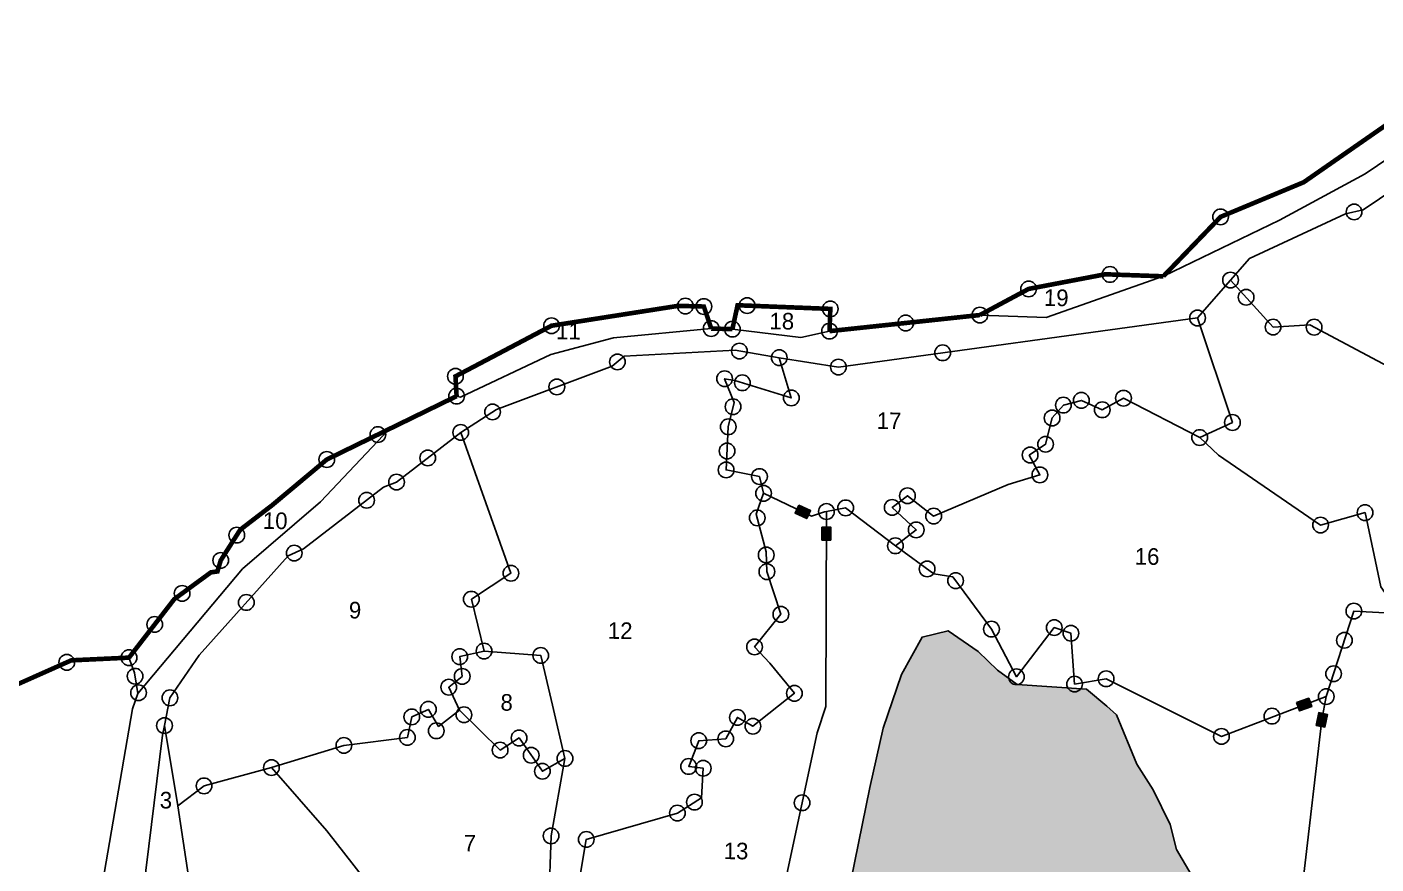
# Model space of a CAD drawing. Header units: metres. Extents: x 278900 to 282293, y 2048818 to 2051307.
# Drawn here: x 280147 to 280746, y 2049925 to 2050296 of the extents above; entities that cross this region are included whole.
import ezdxf
from ezdxf.enums import TextEntityAlignment as Align

# ---------------------------------------------------------------- set-up
doc = ezdxf.new("R2010")
doc.units = ezdxf.units.M
doc.header["$MEASUREMENT"] = 0
for name, color, linetype in [('POLY_HATCH', 12, 'Continuous'), ('POLY_PARCEL', 6, 'Continuous'), ('POLY_ROAD', 30, 'Continuous'), ('SYM_STONE', 1, 'Continuous'), ('TEXT_PARCEL', 7, 'Continuous'), ('V_BOUND_LINE', 7, 'Continuous')]:
    doc.layers.add(name, color=color, linetype=linetype)
doc.styles.add('TEXT_MAP', font='KRDEV050.TTF')

# ---------------------------------------------------------------- blocks, each defined once
blk = doc.blocks.new('STONE')
blk.add_circle((0, 0), 0.851)
blk = doc.blocks.new('STONESQUAREFILLED')
blk.add_hatch(color=256).paths.add_polyline_path([(0.7, -0.48), (0.7, 0.48), (-0.7, 0.48), (-0.7, -0.48)])
blk.add_lwpolyline([(-0.7, 0.48), (0.7, 0.48), (0.7, -0.48), (-0.7, -0.48)], close=True)

msp = doc.modelspace()

# ---------------------------------------------------------------- hatches: boundary and pattern name
at = {"layer": 'POLY_HATCH'}
h = msp.add_hatch(dxfattribs=at)
h.set_pattern_fill('ZIGZAG', color=256, scale=40.908146, angle=-0.76055, style=0)
h.set_pattern_definition([(359.23945, (278753.173, 2048557.4505), (5.1809435, 5.045192), [5.113518, -5.113518]), (89.23945, (278758.286, 2048557.3826), (-5.045192, 5.1809435), [5.113518, -5.113518])])
h.paths.add_polyline_path([(281506.85, 2049518.05), (281582.37, 2049582.74), (281621.84, 2049617.93), (281613.85, 2049618.16), (281606.41, 2049614.08), (281604.18, 2049612.88), (281601.77, 2049616.35), (281599.62, 2049621.55), (281598.93, 2049625.49), (281602.2, 2049630.86), (281610.94, 2049640.34), (281617.99, 2049652.05), (281621.98, 2049656.18), (281623.98, 2049658.12), (281628.71, 2049662.73), (281632.46, 2049667.11), (281638.95, 2049673.91), (281652.45, 2049689.47), (281653.47, 2049692.41), (281660.9, 2049696), (281666.39, 2049701.83), (281674.9, 2049706.77), (281682.87, 2049713.79), (281686.64, 2049719.65), (281693.59, 2049723.74), (281700.74, 2049725.36), (281705.65, 2049724.31), (281709.32, 2049722.3), (281716.37, 2049725.36), (281722.13, 2049723.36), (281729.04, 2049724.74), (281735.34, 2049717.52), (281736.76, 2049713.57), (281735.7, 2049707.93), (281735.17, 2049704.98), (281736.14, 2049704.1), (281809.58, 2049706), (281825.03, 2049718.08), (281828.73, 2049719.86), (281843.03, 2049726.4), (281849.07, 2049731.97), (281856.3, 2049735.24), (281868.01, 2049741.66), (281878.99, 2049744.8), (281896.68, 2049753.12), (281908.14, 2049763.82), (281920.85, 2049776.49), (281925.66, 2049781.62), (281926.63, 2049785.89), (281923.16, 2049789.3), (281917.31, 2049793.24), (281910.44, 2049794.04), (281910.02, 2049796.55), (281910.52, 2049799.9), (281911.84, 2049806.92), (281902.86, 2049810.24), (281884.07, 2049811.87), (281865.56, 2049810.89), (281851.48, 2049810.62), (281839.22, 2049808.49), (281821.6, 2049800.9), (281806.76, 2049788.87), (281793.09, 2049784.62), (281787.74, 2049784.69), (281773.46, 2049780.6), (281759.36, 2049778.19), (281751.54, 2049776), (281738.69, 2049775.72), (281726.02, 2049772.38), (281715.83, 2049776.64), (281697.86, 2049782.08), (281691.33, 2049785.37), (281680.52, 2049789.03), (281675.5, 2049791.54), (281667.26, 2049792.88), (281664.57, 2049797.19), (281659.53, 2049798.02), (281651.56, 2049802.04), (281640.87, 2049803.1), (281635.4, 2049805.46), (281626.48, 2049801.91), (281619.04, 2049794.67), (281616.68, 2049789.51), (281615.51, 2049781.88), (281612.67, 2049763.73), (281615.2, 2049758.2), (281619.8, 2049748.56), (281624.74, 2049740.86), (281624.66, 2049734.74), (281621.21, 2049728.52), (281616.25, 2049722.93), (281596.7, 2049713.41), (281591.9, 2049708.89), (281587.22, 2049702.08), (281580.68, 2049693.3), (281573.57, 2049678.77), (281571.12, 2049667.34), (281569.03, 2049659.42), (281561.93, 2049654.78), (281552.73, 2049653.06), (281544.69, 2049646.14), (281537.69, 2049637.37), (281536.06, 2049629.6), (281531.39, 2049623.7), (281529.97, 2049620.2), (281525.56, 2049612.67), (281518.39, 2049601.91), (281515.84, 2049594.46), (281511.93, 2049587.63), (281511.01, 2049564.57), (281510.28, 2049567.17), (281509.39, 2049569.63), (281509.01, 2049575.14), (281507.75, 2049584.17), (281506.55, 2049597.12), (281506.28, 2049611.94), (281507.97, 2049623.84), (281509.45, 2049631.46), (281511.47, 2049634.04), (281512.29, 2049638), (281508.41, 2049645.23), (281506.24, 2049657.12), (281505.64, 2049680.51), (281504.25, 2049691.38), (281503.79, 2049702.7), (281504.48, 2049720.34), (281499.59, 2049732.63), (281492.55, 2049743.12), (281491.29, 2049764.14), (281155.24, 2049743.13), (281148.96, 2049744.33), (281146.2, 2049745.85), (281138.06, 2049746.51), (281134.75, 2049748.78), (281129.22, 2049750.7), (281123.48, 2049750.96), (281118.89, 2049747.41), (281102.22, 2049747.07), (281097.75, 2049745.47), (281084.53, 2049740.09), (281078.95, 2049738.68), (281062.01, 2049732.43), (281059.2, 2049729.69), (281052.43, 2049722.37), (281051.46, 2049719.05), (281048.54, 2049708.17), (281049.52, 2049698.53), (281054.63, 2049692.35), (281059.8, 2049685.68), (281069.44, 2049672.96), (281073.28, 2049669.02), (281079.87, 2049662.64), (281086.49, 2049659.59), (281091.24, 2049654.53), (281098.24, 2049651.29), (281104.42, 2049642.69), (281108.28, 2049640.42), (281115.03, 2049632.18), (281121.47, 2049629.32), (281120.52, 2049626.93), (281117.18, 2049626.79), (281112.2, 2049628.7), (281103.44, 2049629.96), (281090.03, 2049627.57), (281087.17, 2049625.04), (281086.08, 2049620.17), (281083.94, 2049614.54), (281084.1, 2049607.34), (281083.27, 2049602.72), (281077.42, 2049607.42), (281074.93, 2049613.63), (281069.64, 2049622.7), (281061.84, 2049635.4), (281058.65, 2049647.27), (281053.77, 2049667.65), (281048.01, 2049679.55), (281045.27, 2049686.28), (281039.22, 2049695.1), (281034.91, 2049703.21), (281029.78, 2049706.33), (281027.81, 2049713.04), (281024.77, 2049716.43), (281017.04, 2049715.24), (281009.03, 2049713.04), (281006.06, 2049709.69), (281002.54, 2049708.49), (280997.33, 2049703.68), (280990.6, 2049700.94), (280961.91, 2049703.69), (280963.03, 2049696.71), (280964.09, 2049685.81), (280964.12, 2049665.24), (280963.37, 2049654.06), (280955.93, 2049646.9), (280956.25, 2049655.84), (280953.56, 2049673.18), (280948.43, 2049682.77), (280944.01, 2049686.91), (280941.38, 2049693.37), (280933.03, 2049695.23), (280928.71, 2049706.17), (280926.9, 2049716.89), (280922.37, 2049730.84), (280916.27, 2049740.06), (280904.75, 2049751.49), (280893.53, 2049756.11), (280878.2, 2049759.43), (280872.52, 2049756.59), (280865.11, 2049760.67), (280857.75, 2049762.91), (280854.34, 2049769.76), (280848.48, 2049782.86), (280834.2, 2049806.58), (280831.9, 2049808.94), (280821.86, 2049814.52), (280816.65, 2049817.89), (280810.42, 2049823.93), (280809.53, 2049829.97), (280806.5, 2049850.82), (280804.46, 2049858.62), (280803.79, 2049866.41), (280796.41, 2049882.06), (280784.3, 2049893.5), (280772.86, 2049896.37), (280761.6, 2049897.88), (280746.98, 2049895.55), (280740.9, 2049891.74), (280730.9, 2049886.43), (280721.51, 2049882.28), (280716.39, 2049877.68), (280707.36, 2049871.38), (280695.6, 2049887.95), (280690.65, 2049895.59), (280683.73, 2049902.3), (280673.79, 2049900.48), (280669.32, 2049901.32), (280663.74, 2049920.06), (280657.27, 2049931.04), (280654.5, 2049942.16), (280646.92, 2049957.62), (280639.68, 2049968.99), (280630.61, 2049990.82), (280626.38, 2049994.77), (280617.34, 2050002.28), (280586.63, 2050004.24), (280577.86, 2050010.73), (280569.22, 2050019.01), (280555.92, 2050028.13), (280544.4, 2050025.37), (280535.23, 2050008.77), (280527.13, 2049984.96), (280521.14, 2049958.66), (280511.14, 2049909.21), (280509.29, 2049886.37), (280508.77, 2049876.07), (280509.88, 2049857.2), (280522.36, 2049844.98), (280521.11, 2049838.38), (280517.49, 2049829.68), (280520.14, 2049816.94), (280510.55, 2049804.97), (280508.68, 2049796.05), (280500.62, 2049775.16), (280499.36, 2049767.79), (280500.98, 2049757.85), (280519.44, 2049741.85), (280520.9, 2049734.64), (280521.04, 2049715.65), (280527.29, 2049702.93), (280527.43, 2049698.26), (280526.98, 2049694.18), (280525.41, 2049693.23), (280523.63, 2049690.54), (280528.18, 2049681.73), (280530.87, 2049664.58), (280536.65, 2049644.93), (280541.38, 2049634.95), (280542.26, 2049627.94), (280535.69, 2049616.55), (280525.17, 2049629.86), (280520.7, 2049630.5), (280516.21, 2049629.4), (280506.1, 2049629.73), (280503.85, 2049635.98), (280504.88, 2049640.63), (280505.56, 2049647.62), (280506.42, 2049654.22), (280513.1, 2049659.19), (280516.42, 2049663.45), (280488.29, 2049654.88), (280485.18, 2049683.7), (280465.98, 2049694.54), (280459.89, 2049689.95), (280454.25, 2049690.03), (280452.09, 2049689.09), (280444.76, 2049678.68), (280441.74, 2049671.33), (280435.62, 2049664.81), (280429.19, 2049664.11), (280422, 2049664.79), (280416.31, 2049660.98), (280414.69, 2049655.94), (280413.19, 2049616.49), (280416.39, 2049608.29), (280421.03, 2049605.89), (280432.53, 2049591.79), (280424.15, 2049590.93), (280422.58, 2049590.36), (280406.2, 2049586.89), (280387.03, 2049535.42), (280391.19, 2049526.03), (280402.14, 2049515.58), (280414.54, 2049512.31), (280412.14, 2049507.09), (280408.05, 2049506.37), (280397.53, 2049509.32), (280389.35, 2049508.65), (280381.15, 2049505.85), (280375.5, 2049505.14), (280364.49, 2049496.73), (280363.44, 2049490.91), (280363.95, 2049485.66), (280368.54, 2049479.38), (280372.97, 2049476.01), (280384.35, 2049468.47), (280388.78, 2049465.3), (280382.13, 2049463.06), (280378, 2049459.03), (280372.53, 2049457.93), (280363.93, 2049454.74), (280359.06, 2049459.56), (280356.55, 2049460.57), (280353.05, 2049461), (280347.34, 2049456.02), (280342.84, 2049453.55), (280340.3, 2049438.62), (280337.1, 2049431.66), (280323.66, 2049416.28), (280321.08, 2049412.43), (280320.44, 2049407.58), (280320.49, 2049397.27), (280315.65, 2049399.08), (280297.94, 2049398.74), (280577.1, 2049212.13), (280582.55, 2049216.85), (280595.99, 2049221.26), (280609.17, 2049230.79), (280617.02, 2049235.88), (280634.47, 2049240.64), (280637.95, 2049246.98), (280644.38, 2049250.29), (280650.62, 2049253.8), (280665.45, 2049257.2), (280676.53, 2049264.64), (280683.41, 2049271.33), (280689.02, 2049272.46), (280697.44, 2049274.34), (280701.92, 2049280.87), (280711.71, 2049287.82), (280721.36, 2049292.88), (280737.84, 2049300.45), (280747.94, 2049308.7), (280752.37, 2049311.03), (280756.58, 2049312.38), (280759.4, 2049314.53), (280763.2, 2049314.28), (280770.02, 2049316.39), (280782.51, 2049324.81), (280790.35, 2049328.3), (280796.8, 2049332.6), (280804.41, 2049334.5), (280813.88, 2049340.56), (280821.99, 2049340.34), (280830.98, 2049340.42), (280839.97, 2049340.7), (280843.35, 2049339.26), (280846.08, 2049334.03), (280847.48, 2049334.01), (280848.63, 2049330.4), (280851.78, 2049327.17), (280859.59, 2049328.26), (280863.36, 2049327.01), (280869.15, 2049326.34), (280868.88, 2049321.15), (280876.06, 2049320.06), (280882.93, 2049311.58), (280892.48, 2049308.26), (280902.77, 2049301.34), (280915.24, 2049288.89), (280922.57, 2049284), (280928.37, 2049284.33), (280937.5, 2049280.41), (280938.27, 2049278.01), (280949.95, 2049270.27), (280952.14, 2049269.84), (280955.46, 2049264.2), (280959, 2049259.96), (280961.18, 2049258.14), (280961.25, 2049248.36), (280960.29, 2049236.59), (280955.63, 2049231.46), (280952.52, 2049221.99), (280952.26, 2049217.6), (280952.64, 2049215.8), (280961.73, 2049223.67), (280968.12, 2049223.38), (280992.58, 2049222.27), (281012.37, 2049223.61), (281033.36, 2049224.53), (281043.18, 2049226.79), (281069.19, 2049230.04), (281082.96, 2049229.46), (281088.56, 2049229.98), (281098.59, 2049232.64), (281115.59, 2049225.43), (281123.33, 2049221.94), (281134.03, 2049215.41), (281139.31, 2049207.15), (281142.44, 2049201.72), (281143.62, 2049196.86), (281243.08, 2049283.87), (281368.07, 2049392.74), (281408.35, 2049428.71), (281414.89, 2049432.95)])
h.paths.add_polyline_path([(280806.79, 2049545.97), (280799.34, 2049539.8), (280792.03, 2049534.03), (280789.07, 2049537.48), (280786.08, 2049538.2), (280783.52, 2049540.83), (280773.55, 2049550.1), (280767.95, 2049550.03), (280764.15, 2049551.45), (280754.54, 2049552.63), (280743.15, 2049548.28), (280740.25, 2049545.73), (280734.92, 2049534.34), (280730.37, 2049521.04), (280729.09, 2049527.47), (280724.68, 2049533.93), (280720.55, 2049541.63), (280715.7, 2049546.19), (280707.86, 2049552.16), (280706.84, 2049557.49), (280704.33, 2049564.07), (280698.82, 2049573.78), (280696.84, 2049578.71), (280691.79, 2049589.28), (280688.28, 2049591.92), (280679.82, 2049592.17), (280675.57, 2049590.45), (280663.97, 2049590.6), (280654.37, 2049587.19), (280649.53, 2049582.48), (280638.32, 2049575.03), (280636.17, 2049567.7), (280633.61, 2049559.68), (280632.83, 2049552.29), (280633.72, 2049547.23), (280633.61, 2049539.32), (280631.63, 2049534.16), (280631.37, 2049524.62), (280617.58, 2049524.12), (280611.67, 2049520.52), (280603.45, 2049518.17), (280594.38, 2049513.25), (280588.99, 2049508.54), (280585.62, 2049501.5), (280584.84, 2049495.41), (280586.57, 2049479.15), (280591.14, 2049468.18), (280589.15, 2049468.59), (280579.22, 2049466.85), (280575.04, 2049470.37), (280569.62, 2049472.93), (280563.15, 2049471.28), (280555.95, 2049470.88), (280551.45, 2049468.46), (280544.01, 2049469.05), (280538.34, 2049471.36), (280533.36, 2049470.18), (280527.34, 2049465.06), (280518.87, 2049462.94), (280514.34, 2049458.04), (280508.6, 2049455.14), (280502.8, 2049448.27), (280500.76, 2049444.33), (280500.18, 2049437.64), (280503.2, 2049422.23), (280511.01, 2049412.7), (280510.43, 2049410.2), (280518.95, 2049396.17), (280516.03, 2049394.91), (280513.06, 2049396.86), (280506.62, 2049395.31), (280501.43, 2049394.83), (280487.49, 2049386.69), (280482.04, 2049387.58), (280475.94, 2049390.25), (280467.73, 2049388.86), (280462.51, 2049385.93), (280450.32, 2049382.41), (280450.79, 2049387.31), (280453.44, 2049391.5), (280459.79, 2049397.15), (280464.3, 2049397.63), (280466.92, 2049399.23), (280473.77, 2049411.07), (280467.28, 2049415.24), (280473.78, 2049432.2), (280476.1, 2049432.72), (280483.17, 2049439.5), (280485.43, 2049445.6), (280487.46, 2049454.44), (280486.9, 2049463.59), (280491.82, 2049474.7), (280496.5, 2049477.23), (280502.3, 2049490.21), (280504.01, 2049506.01), (280516.72, 2049528.34), (280525.98, 2049554.76), (280532.47, 2049560.54), (280536.77, 2049576.03), (280541.24, 2049583.88), (280546.64, 2049590.08), (280552.75, 2049596.63), (280557, 2049597.53), (280560.32, 2049601.57), (280564.7, 2049602.61), (280566.78, 2049604.76), (280569, 2049607.46), (280570.73, 2049614.26), (280573.01, 2049622), (280571.12, 2049633.34), (280571.56, 2049646.16), (280572.69, 2049648.73), (280572.88, 2049653.37), (280572.98, 2049660.46), (280570.57, 2049665.36), (280571.6, 2049670.94), (280572.85, 2049682.79), (280569.97, 2049691.97), (280567.09, 2049701), (280569.06, 2049705.83), (280566.16, 2049719.98), (280564.94, 2049724.16), (280571.54, 2049738.66), (280574.8, 2049752.2), (280575.68, 2049766.91), (280578.77, 2049773.28), (280579.87, 2049784.59), (280586.11, 2049792.28), (280592.78, 2049801.05), (280595.63, 2049810.29), (280600.73, 2049814.04), (280606.49, 2049816.42), (280611.27, 2049816.49), (280617.26, 2049804.96), (280622.94, 2049801.47), (280632.09, 2049791.67), (280639.88, 2049782.29), (280644.42, 2049771.51), (280649.5, 2049763.67), (280660.15, 2049764.07), (280663.52, 2049760.89), (280671.75, 2049753.55), (280677.9, 2049743.93), (280685.58, 2049736.6), (280696.42, 2049731.13), (280701.84, 2049725.26), (280711.53, 2049715.18), (280715.59, 2049712.12), (280716.63, 2049708.7), (280721.74, 2049700.83), (280728.16, 2049691.06), (280732.82, 2049682.82), (280734.22, 2049675.16), (280735.85, 2049664.37), (280740.46, 2049650.32), (280743.02, 2049638.01), (280743.03, 2049628.32), (280743.34, 2049620.96), (280747.56, 2049610.13), (280747.75, 2049603.99), (280747.17, 2049598.45), (280748.31, 2049591.89), (280752.86, 2049585.15), (280760.3, 2049580.41), (280768.13, 2049573.9), (280793.25, 2049553.79)], flags=16)

# ---------------------------------------------------------------- linework, layer by layer
msp.add_lwpolyline([(280511.14, 2049909.21), (280521.14, 2049958.66), (280527.13, 2049984.96), (280535.23, 2050008.77), (280544.4, 2050025.37), (280555.92, 2050028.13), (280569.22, 2050019.01), (280577.86, 2050010.73), (280586.63, 2050004.24), (280617.34, 2050002.28), (280626.38, 2049994.77), (280630.61, 2049990.82), (280639.68, 2049968.99), (280646.92, 2049957.62), (280654.5, 2049942.16), (280657.27, 2049931.04), (280663.74, 2049920.06)], dxfattribs=at)
at = {"layer": 'POLY_PARCEL'}
for points in [[(280681.27, 2050183.73), (280700.17, 2050162.87), (280716.45, 2050163.85), (280753.51, 2050144.22), (280756.15, 2050144.19)], [(280667.58, 2050113.86), (280682.14, 2050120.54), (280666.63, 2050166.9)], [(280474.03, 2050089.12), (280472.21, 2050096.57), (280457.4, 2050099.48), (280458.37, 2050118.63), (280460.91, 2050129.38), (280456.73, 2050139.97), (280461.28, 2050139.2), (280486.34, 2050131.44), (280480.98, 2050149.29)], [(280667.58, 2050113.86), (280633.77, 2050131.32), (280624.36, 2050126.17), (280615.06, 2050130.37), (280607.08, 2050128.24), (280602.09, 2050122.54), (280599.2, 2050110.88), (280591.97, 2050106), (280596.65, 2050097.31), (280582.54, 2050092.96), (280549.51, 2050079.02), (280537.89, 2050088.04), (280531.11, 2050082.86), (280541.76, 2050072.9), (280532.52, 2050065.85)], [(280349.95, 2050019.15), (280344.32, 2050042.15), (280361.91, 2050053.65), (280339.61, 2050116.13)], [(280723.77, 2049998.95), (280736.02, 2050036.87), (280752.54, 2050035.94), (280750.73, 2050043.63), (280747.96, 2050047.63), (280740.97, 2050080.54), (280721.24, 2050075.05), (280675.87, 2050106.08), (280667.58, 2050113.86)], [(280405.82, 2049894.25), (280404.66, 2049897.86), (280390.92, 2049910.02), (280395.34, 2049935.59), (280435.76, 2049947.27), (280446.4, 2049954.08), (280447.24, 2049967.14), (280440.78, 2049967.95), (280445.24, 2049979.39), (280457.24, 2049980.19), (280462.4, 2049989.7), (280469.3, 2049985.78), (280487.71, 2050000.39), (280476.86, 2050013.71), (280470, 2050020.98), (280481.7, 2050035.44), (280475.49, 2050054.37), (280475.13, 2050063.23), (280470.79, 2050079.82), (280474.03, 2050089.12)], [(280474.03, 2050089.12), (280495.3, 2050079.04), (280501.08, 2050080.88), (280501.94, 2050081.05)], [(280501.94, 2050081.05), (280510.45, 2050082.67), (280532.52, 2050065.85)], [(280501.94, 2050081.05), (280501.6, 2049994.5), (280497.81, 2049982.92), (280476.89, 2049885.64)], [(280532.52, 2050065.85), (280549.61, 2050053.41), (280557.99, 2050052.1), (280575.18, 2050028.87), (280586.22, 2050007.72), (280603.04, 2050029.54), (280610.44, 2050027.04), (280612.06, 2050004.5), (280626.07, 2050006.83), (280677.25, 2049981.27), (280723.77, 2049998.95)], [(280196.29, 2050000.29), (280194.82, 2050009.55), (280192.37, 2050016.22)], [(280349.95, 2050019.15), (280339.15, 2050016.66), (280340.26, 2050007.91), (280334.3, 2050003.12), (280339, 2049992.87)], [(280385.88, 2049971.49), (280380.31, 2049995.2), (280375.12, 2050017.2), (280349.95, 2050019.15)], [(280723.77, 2049998.95), (280721.78, 2049988.63), (280713.66, 2049918.79), (280650.5, 2049751.66), (280646.9, 2049747.95)], [(280339, 2049992.87), (280329.81, 2049985.72), (280325.23, 2049993.29), (280317.88, 2049989.94), (280315.93, 2049980.83), (280287.75, 2049977.29), (280255.6, 2049967.45)], [(280339, 2049992.87), (280357.09, 2049975.21), (280365.49, 2049980.58), (280375.86, 2049965.82), (280385.88, 2049971.49)], [(280214.03, 2049950.45), (280208.13, 2049986.07)], [(280378.74, 2049907.9), (280379.7, 2049937.14), (280385.88, 2049971.49)], [(280255.6, 2049967.45), (280225.68, 2049959.34), (280214.03, 2049950.45)], [(280323.81, 2049756.89), (280363.12, 2049764.7), (280370.16, 2049774.01), (280359.68, 2049809.03), (280369.74, 2049817.94), (280369.12, 2049838.34), (280372.55, 2049843.08), (280355.5, 2049868.13), (280346.72, 2049861.86), (280346.97, 2049853.7), (280330.45, 2049852.86), (280313.45, 2049868.51), (280297.51, 2049870.5), (280304.49, 2049908.29), (280280.25, 2049939.46), (280255.6, 2049967.45)], [(280214.03, 2049950.45), (280218.83, 2049919.19)]]:
    msp.add_lwpolyline(points, dxfattribs=at)
at = {"layer": 'POLY_ROAD'}
for points in [[(280651.45, 2050185.39), (280703.03, 2050210.26), (280741.02, 2050230.82), (280818.5, 2050283.22)], [(280842.94, 2050282.14), (280841.2, 2050282.96), (280740.21, 2050214.86), (280732.26, 2050213.06), (280689.64, 2050193.28), (280681.27, 2050183.73)], [(280570.01, 2050168.2), (280599.49, 2050167.07), (280651.45, 2050185.39)], [(280681.27, 2050183.73), (280666.63, 2050166.9)], [(280666.63, 2050166.9), (280507.23, 2050145.14), (280480.98, 2050149.29)], [(280337.78, 2050132.23), (280339.55, 2050131.82), (280379.58, 2050150.77), (280407.41, 2050158.16), (280450.78, 2050162.22)], [(280460.18, 2050161.95), (280490.54, 2050158.18), (280503.29, 2050161.07)], [(280461.37, 2050152.56), (280412.15, 2050149.89), (280406.78, 2050145.47), (280355.5, 2050126.35), (280339.61, 2050116.13)], [(280480.98, 2050149.29), (280461.37, 2050152.56)], [(280196.29, 2050000.29), (280242.74, 2050055.57), (280277.37, 2050085.36), (280307.81, 2050117.61)], [(280339.61, 2050116.13), (280311.11, 2050094.1), (280305.37, 2050091.8), (280269.83, 2050064.56), (280262.97, 2050061.32), (280223.48, 2050017.38), (280210.56, 2049998.39)], [(280179.89, 2049911.01), (280179.88, 2049911.83), (280193.98, 2049993.51), (280196.29, 2050000.29)], [(280210.56, 2049998.39), (280208.13, 2049986.07)], [(280208.13, 2049986.07), (280207.31, 2049981.89), (280198.61, 2049912.24)]]:
    msp.add_lwpolyline(points, dxfattribs=at)
at = {"layer": 'V_BOUND_LINE', "const_width": 2.05}
for points in [[(280811.44, 2050294.97), (280713.78, 2050227.14), (280676.87, 2050211.76), (280651.45, 2050185.39)], [(280651.45, 2050185.39), (280625.69, 2050186.29), (280591.67, 2050179.8), (280570.01, 2050168.2)], [(280450.78, 2050162.22), (280447.51, 2050171.98), (280436.1, 2050172.28), (280379.9, 2050163.47), (280337.28, 2050141.02), (280337.78, 2050132.23)], [(280503.29, 2050161.07), (280503.64, 2050170.93), (280462.48, 2050172.55), (280460.18, 2050161.95)], [(280570.01, 2050168.2), (280503.29, 2050161.07)], [(280460.18, 2050161.95), (280450.78, 2050162.22)], [(280337.78, 2050132.23), (280307.81, 2050117.61)], [(280307.81, 2050117.61), (280280.16, 2050104.12), (280255.78, 2050083.74), (280241.75, 2050072.98), (280233.09, 2050059.37), (280231.63, 2050054.46), (280228.7, 2050054.04), (280212.46, 2050042.16), (280192.37, 2050016.22)], [(280192.37, 2050016.22), (280166.75, 2050015.02), (280109.11, 2049989.36), (280110.24, 2049981.33), (280064.88, 2049972.17), (280017.84, 2049948.9), (280014.2, 2049942.17)]]:
    msp.add_lwpolyline(points, dxfattribs=at)

# ---------------------------------------------------------------- block references
at = {"layer": 'SYM_STONE'}
for name, p, xscale, yscale, zscale, rotation in [('STONE', (280676.87, 2050211.76), 4.090814584522034, 4.090814584522034, 4.090814584522034, 359.2394459106715), ('STONE', (280736.12, 2050213.94), 4.090814584522034, 4.090814584522034, 4.090814584522034, 359.2394459106715), ('STONE', (280627.78, 2050186.22), 4.090814584522034, 4.090814584522034, 4.090814584522034, 359.2394459106715), ('STONE', (280681.27, 2050183.73), 4.090814584522034, 4.090814584522034, 4.090814584522034, 359.2394459106715), ('STONE', (280591.67, 2050179.8), 4.090814584522034, 4.090814584522034, 4.090814584522034, 359.2394459106715), ('STONE', (280688.19, 2050176.1), 4.090814584522034, 4.090814584522034, 4.090814584522034, 359.2394459106715), ('STONE', (280439.3, 2050172.2), 4.090814584522034, 4.090814584522034, 4.090814584522034, 359.2394459106715), ('STONE', (280447.51, 2050171.98), 4.090814584522034, 4.090814584522034, 4.090814584522034, 359.2394459106715), ('STONE', (280466.72, 2050172.38), 4.090814584522034, 4.090814584522034, 4.090814584522034, 359.2394459106715), ('STONE', (280503.64, 2050170.93), 4.090814584522034, 4.090814584522034, 4.090814584522034, 359.2394459106715), ('STONE', (280570.01, 2050168.2), 4.090814584522034, 4.090814584522034, 4.090814584522034, 359.2394459106715), ('STONE', (280379.9, 2050163.47), 4.090814584522034, 4.090814584522034, 4.090814584522034, 359.2394459106715), ('STONE', (280450.78, 2050162.22), 4.090814584522034, 4.090814584522034, 4.090814584522034, 359.2394459106715), ('STONE', (280460.18, 2050161.95), 4.090814584522034, 4.090814584522034, 4.090814584522034, 359.2394459106715), ('STONE', (280537.1, 2050164.68), 4.090814584522034, 4.090814584522034, 4.090814584522034, 359.2394459106715), ('STONE', (280666.63, 2050166.9), 4.090814584522034, 4.090814584522034, 4.090814584522034, 359.2394459106715), ('STONE', (280700.17, 2050162.87), 4.090814584522034, 4.090814584522034, 4.090814584522034, 359.2394459106715), ('STONE', (280718.37, 2050162.83), 4.090814584522034, 4.090814584522034, 4.090814584522034, 359.2394459106715), ('STONE', (280503.29, 2050161.07), 4.090814584522034, 4.090814584522034, 4.090814584522034, 359.2394459106715), ('STONE', (280463.3, 2050152.24), 4.090814584522034, 4.090814584522034, 4.090814584522034, 359.2394459106715), ('STONE', (280553.51, 2050151.46), 4.090814584522034, 4.090814584522034, 4.090814584522034, 359.2394459106715), ('STONE', (280409.14, 2050147.41), 4.090814584522034, 4.090814584522034, 4.090814584522034, 359.2394459106715), ('STONE', (280480.98, 2050149.29), 4.090814584522034, 4.090814584522034, 4.090814584522034, 359.2394459106715), ('STONE', (280507.23, 2050145.14), 4.090814584522034, 4.090814584522034, 4.090814584522034, 359.2394459106715), ('STONE', (280337.28, 2050141.02), 4.090814584522034, 4.090814584522034, 4.090814584522034, 359.2394459106715), ('STONE', (280456.73, 2050139.97), 4.090814584522034, 4.090814584522034, 4.090814584522034, 359.2394459106715), ('STONE', (280464.61, 2050138.16), 4.090814584522034, 4.090814584522034, 4.090814584522034, 359.2394459106715), ('STONE', (280337.78, 2050132.23), 4.090814584522034, 4.090814584522034, 4.090814584522034, 359.2394459106715), ('STONE', (280382.26, 2050136.33), 4.090814584522034, 4.090814584522034, 4.090814584522034, 359.2394459106715), ('STONE', (280460.47, 2050127.54), 4.090814584522034, 4.090814584522034, 4.090814584522034, 359.2394459106715), ('STONE', (280486.34, 2050131.44), 4.090814584522034, 4.090814584522034, 4.090814584522034, 359.2394459106715), ('STONE', (280607.08, 2050128.24), 4.090814584522034, 4.090814584522034, 4.090814584522034, 359.2394459106715), ('STONE', (280615.06, 2050130.37), 4.090814584522034, 4.090814584522034, 4.090814584522034, 359.2394459106715), ('STONE', (280624.36, 2050126.17), 4.090814584522034, 4.090814584522034, 4.090814584522034, 359.2394459106715), ('STONE', (280633.77, 2050131.32), 4.090814584522034, 4.090814584522034, 4.090814584522034, 359.2394459106715), ('STONE', (280353.74, 2050125.22), 4.090814584522034, 4.090814584522034, 4.090814584522034, 359.2394459106715), ('STONE', (280602.09, 2050122.54), 4.090814584522034, 4.090814584522034, 4.090814584522034, 359.2394459106715), ('STONE', (280682.14, 2050120.54), 4.090814584522034, 4.090814584522034, 4.090814584522034, 359.2394459106715), ('STONE', (280302.85, 2050115.19), 4.090814584522034, 4.090814584522034, 4.090814584522034, 359.2394459106715), ('STONE', (280339.61, 2050116.13), 4.090814584522034, 4.090814584522034, 4.090814584522034, 359.2394459106715), ('STONE', (280458.37, 2050118.63), 4.090814584522034, 4.090814584522034, 4.090814584522034, 359.2394459106715), ('STONE', (280599.2, 2050110.88), 4.090814584522034, 4.090814584522034, 4.090814584522034, 359.2394459106715), ('STONE', (280667.58, 2050113.86), 4.090814584522034, 4.090814584522034, 4.090814584522034, 359.2394459106715), ('STONE', (280280.16, 2050104.12), 4.090814584522034, 4.090814584522034, 4.090814584522034, 359.2394459106715), ('STONE', (280324.96, 2050104.81), 4.090814584522034, 4.090814584522034, 4.090814584522034, 359.2394459106715), ('STONE', (280457.82, 2050107.9), 4.090814584522034, 4.090814584522034, 4.090814584522034, 359.2394459106715), ('STONE', (280592.33, 2050106.12), 4.090814584522034, 4.090814584522034, 4.090814584522034, 359.2394459106715), ('STONE', (280457.4, 2050099.48), 4.090814584522034, 4.090814584522034, 4.090814584522034, 359.2394459106715), ('STONE', (280472.21, 2050096.57), 4.090814584522034, 4.090814584522034, 4.090814584522034, 359.2394459106715), ('STONE', (280596.65, 2050097.31), 4.090814584522034, 4.090814584522034, 4.090814584522034, 359.2394459106715), ('STONE', (280311.11, 2050094.1), 4.090814584522034, 4.090814584522034, 4.090814584522034, 359.2394459106715), ('STONE', (280297.85, 2050086.03), 4.090814584522034, 4.090814584522034, 4.090814584522034, 359.2394459106715), ('STONE', (280474.03, 2050089.12), 4.090814584522034, 4.090814584522034, 4.090814584522034, 359.2394459106715), ('STONE', (280537.89, 2050088.04), 4.090814584522034, 4.090814584522034, 4.090814584522034, 359.2394459106715), ('STONE', (280471.21, 2050078.22), 4.090814584522034, 4.090814584522034, 4.090814584522034, 359.2394459106715), ('STONESQUAREFILLED', (280491.42, 2050080.88), 4.090814584522034, 4.090814584522034, 4.090814584522034, 334.6422542178595), ('STONE', (280501.94, 2050081.05), 4.090814584522034, 4.090814584522034, 4.090814584522034, 359.2394459106715), ('STONE', (280510.45, 2050082.67), 4.090814584522034, 4.090814584522034, 4.090814584522034, 359.2394459106715), ('STONE', (280531.11, 2050082.86), 4.090814584522034, 4.090814584522034, 4.090814584522034, 359.2394459106715), ('STONE', (280549.51, 2050079.02), 4.090814584522034, 4.090814584522034, 4.090814584522034, 359.2394459106715), ('STONE', (280740.97, 2050080.54), 4.090814584522034, 4.090814584522034, 4.090814584522034, 359.2394459106715), ('STONE', (280541.76, 2050072.9), 4.090814584522034, 4.090814584522034, 4.090814584522034, 359.2394459106715), ('STONE', (280721.24, 2050075.05), 4.090814584522034, 4.090814584522034, 4.090814584522034, 359.2394459106715), ('STONE', (280240.22, 2050070.57), 4.090814584522034, 4.090814584522034, 4.090814584522034, 359.2394459106715), ('STONESQUAREFILLED', (280501.9, 2050071.21), 4.090814584522034, 4.090814584522034, 4.090814584522034, 89.77566031557342), ('STONE', (280265.71, 2050062.62), 4.090814584522034, 4.090814584522034, 4.090814584522034, 359.2394459106715), ('STONE', (280475.18, 2050061.78), 4.090814584522034, 4.090814584522034, 4.090814584522034, 359.2394459106715), ('STONE', (280532.52, 2050065.85), 4.090814584522034, 4.090814584522034, 4.090814584522034, 359.2394459106715), ('STONE', (280233.09, 2050059.37), 4.090814584522034, 4.090814584522034, 4.090814584522034, 359.2394459106715), ('STONE', (280475.49, 2050054.37), 4.090814584522034, 4.090814584522034, 4.090814584522034, 359.2394459106715), ('STONE', (280546.62, 2050055.58), 4.090814584522034, 4.090814584522034, 4.090814584522034, 359.2394459106715), ('STONE', (280361.91, 2050053.65), 4.090814584522034, 4.090814584522034, 4.090814584522034, 359.2394459106715), ('STONE', (280559.26, 2050050.37), 4.090814584522034, 4.090814584522034, 4.090814584522034, 359.2394459106715), ('STONE', (280215.96, 2050044.72), 4.090814584522034, 4.090814584522034, 4.090814584522034, 359.2394459106715), ('STONE', (280344.32, 2050042.15), 4.090814584522034, 4.090814584522034, 4.090814584522034, 359.2394459106715), ('STONE', (280244.45, 2050040.71), 4.090814584522034, 4.090814584522034, 4.090814584522034, 359.2394459106715), ('STONE', (280736.02, 2050036.87), 4.090814584522034, 4.090814584522034, 4.090814584522034, 359.2394459106715), ('STONE', (280203.78, 2050030.96), 4.090814584522034, 4.090814584522034, 4.090814584522034, 359.2394459106715), ('STONE', (280481.7, 2050035.44), 4.090814584522034, 4.090814584522034, 4.090814584522034, 359.2394459106715), ('STONE', (280575.18, 2050028.87), 4.090814584522034, 4.090814584522034, 4.090814584522034, 359.2394459106715), ('STONE', (280603.04, 2050029.54), 4.090814584522034, 4.090814584522034, 4.090814584522034, 359.2394459106715), ('STONE', (280610.44, 2050027.04), 4.090814584522034, 4.090814584522034, 4.090814584522034, 359.2394459106715), ('STONE', (280349.95, 2050019.15), 4.090814584522034, 4.090814584522034, 4.090814584522034, 359.2394459106715), ('STONE', (280470, 2050020.98), 4.090814584522034, 4.090814584522034, 4.090814584522034, 359.2394459106715), ('STONE', (280731.83, 2050023.92), 4.090814584522034, 4.090814584522034, 4.090814584522034, 359.2394459106715), ('STONE', (280164.76, 2050014.14), 4.090814584522034, 4.090814584522034, 4.090814584522034, 359.2394459106715), ('STONE', (280192.37, 2050016.22), 4.090814584522034, 4.090814584522034, 4.090814584522034, 359.2394459106715), ('STONE', (280339.15, 2050016.66), 4.090814584522034, 4.090814584522034, 4.090814584522034, 359.2394459106715), ('STONE', (280375.12, 2050017.2), 4.090814584522034, 4.090814584522034, 4.090814584522034, 359.2394459106715), ('STONE', (280195.07, 2050007.98), 4.090814584522034, 4.090814584522034, 4.090814584522034, 359.2394459106715), ('STONE', (280340.26, 2050007.91), 4.090814584522034, 4.090814584522034, 4.090814584522034, 359.2394459106715), ('STONE', (280586.22, 2050007.72), 4.090814584522034, 4.090814584522034, 4.090814584522034, 359.2394459106715), ('STONE', (280626.07, 2050006.83), 4.090814584522034, 4.090814584522034, 4.090814584522034, 359.2394459106715), ('STONE', (280727.04, 2050009.08), 4.090814584522034, 4.090814584522034, 4.090814584522034, 359.2394459106715), ('STONE', (280196.6, 2050000.66), 4.090814584522034, 4.090814584522034, 4.090814584522034, 359.2394459106715), ('STONE', (280334.3, 2050003.12), 4.090814584522034, 4.090814584522034, 4.090814584522034, 359.2394459106715), ('STONE', (280487.71, 2050000.39), 4.090814584522034, 4.090814584522034, 4.090814584522034, 359.2394459106715), ('STONE', (280612.06, 2050004.5), 4.090814584522034, 4.090814584522034, 4.090814584522034, 359.2394459106715), ('STONE', (280210.56, 2049998.39), 4.090814584522034, 4.090814584522034, 4.090814584522034, 359.2394459106715), ('STONESQUAREFILLED', (280713.96, 2049995.42), 4.090814584522034, 4.090814584522034, 4.090814584522034, 19.78452366124182), ('STONE', (280723.77, 2049998.95), 4.090814584522034, 4.090814584522034, 4.090814584522034, 359.2394459106715), ('STONE', (280317.88, 2049989.94), 4.090814584522034, 4.090814584522034, 4.090814584522034, 359.2394459106715), ('STONE', (280325.23, 2049993.29), 4.090814584522034, 4.090814584522034, 4.090814584522034, 359.2394459106715), ('STONE', (280341.04, 2049990.88), 4.090814584522034, 4.090814584522034, 4.090814584522034, 359.2394459106715), ('STONE', (280462.4, 2049989.7), 4.090814584522034, 4.090814584522034, 4.090814584522034, 359.2394459106715), ('STONE', (280699.67, 2049990.28), 4.090814584522034, 4.090814584522034, 4.090814584522034, 359.2394459106715), ('STONESQUAREFILLED', (280721.78, 2049988.63), 4.090814584522033, 4.090814584522033, 4.090814584522033, 79.08778866943052), ('STONE', (280208.13, 2049986.07), 4.090814584522034, 4.090814584522034, 4.090814584522034, 359.2394459106715), ('STONE', (280328.76, 2049983.76), 4.090814584522034, 4.090814584522034, 4.090814584522034, 359.2394459106715), ('STONE', (280469.3, 2049985.78), 4.090814584522034, 4.090814584522034, 4.090814584522034, 359.2394459106715), ('STONE', (280287.75, 2049977.29), 4.090814584522034, 4.090814584522034, 4.090814584522034, 359.2394459106715), ('STONE', (280315.93, 2049980.83), 4.090814584522034, 4.090814584522034, 4.090814584522034, 359.2394459106715), ('STONE', (280365.49, 2049980.58), 4.090814584522034, 4.090814584522034, 4.090814584522034, 359.2394459106715), ('STONE', (280445.24, 2049979.39), 4.090814584522034, 4.090814584522034, 4.090814584522034, 359.2394459106715), ('STONE', (280457.24, 2049980.19), 4.090814584522034, 4.090814584522034, 4.090814584522034, 359.2394459106715), ('STONE', (280677.25, 2049981.27), 4.090814584522034, 4.090814584522034, 4.090814584522034, 359.2394459106715), ('STONE', (280357.09, 2049975.21), 4.090814584522034, 4.090814584522034, 4.090814584522034, 359.2394459106715), ('STONE', (280370.88, 2049972.91), 4.090814584522034, 4.090814584522034, 4.090814584522034, 359.2394459106715), ('STONE', (280385.88, 2049971.49), 4.090814584522034, 4.090814584522034, 4.090814584522034, 359.2394459106715), ('STONE', (280255.6, 2049967.45), 4.090814584522034, 4.090814584522034, 4.090814584522034, 359.2394459106715), ('STONE', (280375.86, 2049965.82), 4.090814584522034, 4.090814584522034, 4.090814584522034, 359.2394459106715), ('STONE', (280440.78, 2049967.95), 4.090814584522034, 4.090814584522034, 4.090814584522034, 359.2394459106715), ('STONE', (280447.24, 2049967.14), 4.090814584522034, 4.090814584522034, 4.090814584522034, 359.2394459106715), ('STONE', (280225.68, 2049959.34), 4.090814584522034, 4.090814584522034, 4.090814584522034, 359.2394459106715), ('STONE', (280435.76, 2049947.27), 4.090814584522034, 4.090814584522034, 4.090814584522034, 359.2394459106715), ('STONE', (280443.35, 2049952.13), 4.090814584522034, 4.090814584522034, 4.090814584522034, 359.2394459106715), ('STONE', (280491.12, 2049951.82), 4.090814584522034, 4.090814584522034, 4.090814584522034, 359.2394459106715), ('STONE', (280379.7, 2049937.14), 4.090814584522034, 4.090814584522034, 4.090814584522034, 359.2394459106715), ('STONE', (280395.34, 2049935.59), 4.090814584522034, 4.090814584522034, 4.090814584522034, 359.2394459106715)]:
    msp.add_blockref(name, p, dxfattribs=dict(at, xscale=xscale, yscale=yscale, zscale=zscale, rotation=rotation))

# ---------------------------------------------------------------- texts
at = {"layer": 'TEXT_PARCEL', "style": 'TEXT_MAP'}
for s, height, p in [('19', 7.363, (280603.88, 2050172.2)), ('18', 7.363, (280482.08, 2050161.83)), ('11', 7.363, (280387.34, 2050157.41)), ('17', 7.363, (280529.68, 2050117.63)), ('10', 7.363, (280257.23, 2050073.29)), ('16', 7.363, (280644.19, 2050057.43)), ('9', 7.36, (280292.67, 2050033.61)), ('12', 7.363, (280410.33, 2050024.53)), ('8', 7.36, (280359.96, 2049992.69)), ('3', 7.36, (280208.73, 2049949.31)), ('7', 7.36, (280343.6, 2049930.22)), ('13', 7.363, (280461.75, 2049926.79))]:
    msp.add_text(s, height=height, rotation=359.23945, dxfattribs=at).set_placement(p, align=Align.CENTER)

doc.saveas('drawing.dxf')
